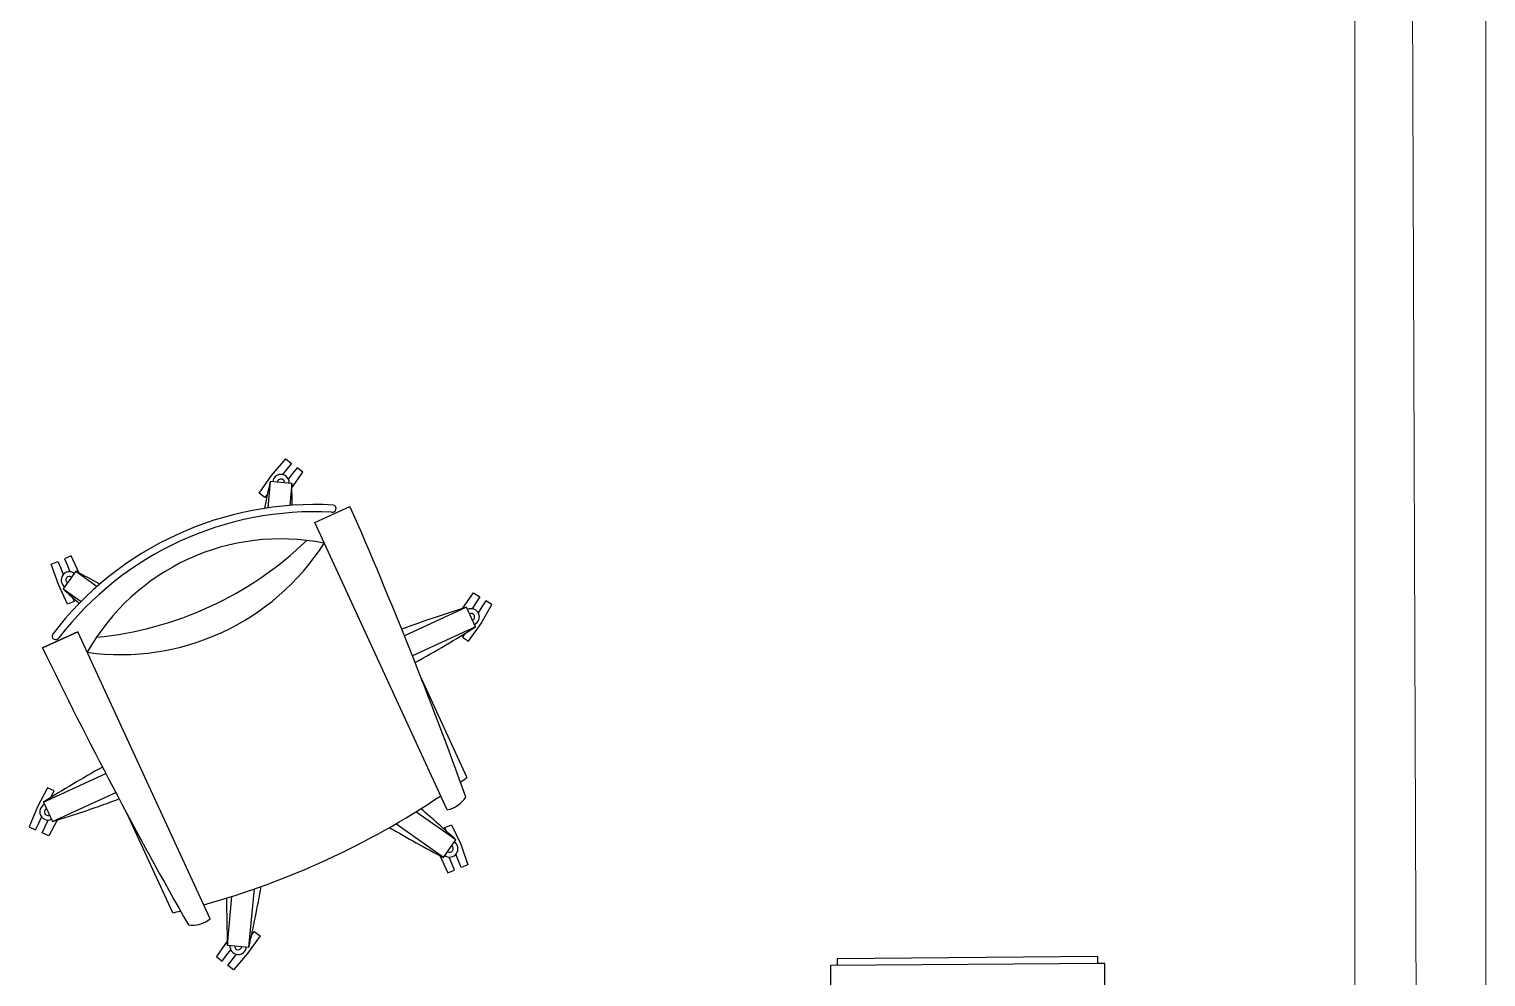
# Paper-space layout 'office1 floor1' of a CAD drawing. Header units: inches. Extents: x 0.3 to 10.8, y 1.4 to 4.2.
# Drawn here: x 10.3665 to 10.8075, y 2.2416 to 2.5286 of the extents above; entities that cross this region are included whole.
import ezdxf

# ---------------------------------------------------------------- set-up
doc = ezdxf.new("R2010")
doc.units = ezdxf.units.IN
doc.header["$MEASUREMENT"] = 0
doc.layers.get('0').update_dxf_attribs({"lineweight": 0})
doc.layers.add('WALL 1 100', color=250, linetype='Continuous', lineweight=9)
doc.layers.add('провода', color=1, linetype='Continuous', lineweight=5)

psp = doc.layouts.new('office1 floor1')

# ---------------------------------------------------------------- linework, layer by layer
at = {"color": 7, "linetype": 'ByBlock', "lineweight": -2}
for p, q in [((10.43992210088236, 2.393510268383142), (10.44419319361705, 2.39847104448424)), ((10.44457522013196, 2.3954127584843), (10.44328360860731, 2.393752401064746)), ((10.44419319361705, 2.39847104448424), (10.44591334987449, 2.397132914741727)), ((10.44591334987449, 2.397132914741727), (10.44457522013196, 2.3954127584843)), ((10.44605982854859, 2.389758156641276), (10.44935366238935, 2.394456655256685)), ((10.44763350613193, 2.395794784999214), (10.4462953763894, 2.39407462874178)), ((10.44935366238935, 2.394456655256685), (10.44763350613193, 2.395794784999214)), ((10.43616441516196, 2.388150106939658), (10.43992210088236, 2.393510268383142)), ((10.43950380131675, 2.391603162337021), (10.43877174497566, 2.383653975014012)), ((10.44601427623455, 2.391003599859323), (10.43950380131675, 2.391603162337021)), ((10.4462953763894, 2.39407462874178), (10.44500376486474, 2.392414271322233)), ((10.44601427623455, 2.391003599859323), (10.4454048908614, 2.38438646097096)), ((10.43788457141937, 2.386811977197152), (10.43616441516196, 2.388150106939658)), ((10.43867087656947, 2.387822766869629), (10.43788457141937, 2.386811977197152)), ((10.45301551426789, 2.379211164066495), (10.46365786537861, 2.38411473374742)), ((10.49309642650403, 2.292222466319469), (10.45301551426789, 2.379211164066495)), ((10.37931017968916, 2.369095414717787), (10.37729124720986, 2.368274780571638)), ((10.37729124720986, 2.368274780571638), (10.37811188135602, 2.366255848092347)), ((10.38173228192938, 2.363893621628142), (10.37931017968916, 2.369095414717787)), ((10.37325338225127, 2.366633512279328), (10.37527231473057, 2.367454146425474)), ((10.37541399400996, 2.360454249418608), (10.37325338225127, 2.366633512279328)), ((10.37527231473057, 2.367454146425474), (10.37609294887672, 2.365435213946192)), ((10.37609294887672, 2.365435213946192), (10.37688505481909, 2.363486466844241)), ((10.38063092030655, 2.364476893776018), (10.3768564465108, 2.35913843834534)), ((10.37811188135602, 2.366255848092347), (10.37890398729838, 2.36430710099039)), ((10.38063092030655, 2.364476893776018), (10.38714909029718, 2.359868320726112)), ((10.3781771871282, 2.354519917403556), (10.37541399400996, 2.360454249418608)), ((10.3768564465108, 2.35913843834534), (10.38228236420191, 2.355302125687312)), ((10.38019611960749, 2.355340551549719), (10.3781771871282, 2.354519917403556)), ((10.37971390264826, 2.356526906621132), (10.38019611960749, 2.355340551549719)), ((10.49775339091793, 2.353209008838884), (10.50108478492438, 2.357880951109872)), ((10.50174432447812, 2.35487029252866), (10.50060963165453, 2.353098988125855)), ((10.50108478492438, 2.357880951109872), (10.50291988399186, 2.356705391596143)), ((10.50291988399186, 2.356705391596143), (10.50174432447812, 2.35487029252866)), ((10.50475498305933, 2.355529832082401), (10.50357942354561, 2.353694733014924)), ((10.50659008212681, 2.354354272568664), (10.50475498305933, 2.355529832082401)), ((10.49894275442337, 2.353581323591027), (10.48013710601856, 2.344916433061822)), ((10.50167875554541, 2.347643305682652), (10.49894275442337, 2.353581323591027)), ((10.50357942354561, 2.353694733014924), (10.50244473072201, 2.351923428612125)), ((10.50333726031493, 2.348673543483976), (10.50659008212681, 2.354354272568664)), ((10.38127126925815, 2.346154285849442), (10.37062891814741, 2.341250716168518)), ((10.37062891814741, 2.341250716168518), (10.38127126925815, 2.346154285849442)), ((10.42135218149429, 2.259165588102402), (10.38127126925815, 2.346154285849442)), ((10.50167875554541, 2.347643305682652), (10.4825688131854, 2.338838208671126)), ((10.4995367250444, 2.343343678163815), (10.50333726031493, 2.348673543483976)), ((10.49839240241709, 2.345597569473042), (10.49770162597693, 2.34451923767755)), ((10.49770162597693, 2.34451923767755), (10.4995367250444, 2.343343678163815)), ((10.48523639213454, 2.332074453705722), (10.49907054141062, 2.302049821958949)), ((10.37091204368942, 2.294589893516032), (10.38971769209423, 2.303254784045245)), ((10.3720991816895, 2.298928379841298), (10.36902647034223, 2.293148243367986)), ((10.37407196210548, 2.298002277153631), (10.3720991816895, 2.298928379841298)), ((10.37314585941781, 2.296029496737638), (10.37407196210548, 2.298002277153631)), ((10.37364804481148, 2.288651875607665), (10.39275798717151, 2.297456972619198)), ((10.36902647034223, 2.293148243367986), (10.36654256556348, 2.287091697345394)), ((10.37091204368942, 2.294589893516032), (10.37364804481148, 2.288651875607665)), ((10.37311662413385, 2.295967219847178), (10.37314585941781, 2.296029496737638)), ((10.36944144866713, 2.288138375073712), (10.37033535668397, 2.290042574524596)), ((10.37141422908311, 2.287212272386044), (10.37230813709995, 2.289116471836922)), ((10.37499085830515, 2.289072529745636), (10.37246090681143, 2.284313389282385)), ((10.410000272785, 2.261009805128077), (10.39616612350891, 2.291034436874841)), ((10.49573435272404, 2.283094760853345), (10.48363370867124, 2.291650337364588)), ((10.36654256556348, 2.287091697345394), (10.36851534597946, 2.286165594657734)), ((10.36851534597946, 2.286165594657734), (10.36944144866713, 2.288138375073712)), ((10.37048812639544, 2.285239491970068), (10.37141422908311, 2.287212272386044)), ((10.37246090681143, 2.284313389282385), (10.37048812639544, 2.285239491970068)), ((10.4919598789283, 2.277756305422675), (10.47751147892309, 2.287971827106498)), ((10.49239467962736, 2.286892647648973), (10.49441361210664, 2.287713281795122)), ((10.49287689658659, 2.285706292577545), (10.49239467962736, 2.286892647648973)), ((10.49441361210664, 2.287713281795122), (10.49717680522489, 2.281778949780069)), ((10.4919598789283, 2.277756305422675), (10.49573435272404, 2.283094760853345)), ((10.49717680522489, 2.281778949780069), (10.49933741698357, 2.275599686919358)), ((10.49085851730548, 2.278339577570543), (10.49328061954568, 2.273137784480891)), ((10.49447891787883, 2.275977351106353), (10.49368681193646, 2.277926098208303)), ((10.49529955202497, 2.273958418627047), (10.49447891787883, 2.275977351106353)), ((10.49649785035812, 2.276797985252494), (10.49570574441575, 2.278746732354459)), ((10.49731848450428, 2.274779052773203), (10.49649785035812, 2.276797985252494)), ((10.49933741698357, 2.275599686919358), (10.49731848450428, 2.274779052773203)), ((10.49328061954568, 2.273137784480891), (10.49529955202497, 2.273958418627047)), ((10.43308699791811, 2.250630036861664), (10.43470969920661, 2.268250479152111)), ((10.42657652300029, 2.251229599339362), (10.42793554757666, 2.265986852746861)), ((10.43642638407291, 2.254083092259027), (10.43266869835249, 2.248722930815536)), ((10.43391992266533, 2.254410432328995), (10.43470622781547, 2.255421222001547)), ((10.43470622781547, 2.255421222001547), (10.43642638407291, 2.254083092259027)), ((10.42653097068622, 2.252475042557355), (10.42323713684551, 2.247776543941999)), ((10.42629542284545, 2.248158570456912), (10.42758703437011, 2.249818927876466)), ((10.42657652300029, 2.251229599339362), (10.43308699791811, 2.250630036861664)), ((10.42323713684551, 2.247776543941999), (10.42495729310293, 2.246438414199479)), ((10.42495729310293, 2.246438414199479), (10.42629542284545, 2.248158570456912)), ((10.42667744936036, 2.245100284456951), (10.42801557910288, 2.246820440714392)), ((10.42839760561779, 2.243762154714446), (10.42667744936036, 2.245100284456951)), ((10.42801557910288, 2.246820440714392), (10.42930719062753, 2.248480798133946)), ((10.43266869835249, 2.248722930815536), (10.42839760561779, 2.243762154714446)), ((10.69210002701691, 2.245733158017033), (10.60908042043001, 2.245036688698065)), ((10.60908042043001, 2.245036688698065), (10.6092369830941, 2.226374314886432)), ((10.69000712511926, 2.247791236448739), (10.61113849886171, 2.24712959059571)), ((10.61113849886171, 2.24712959059571), (10.61115591059469, 2.245054100431032)), ((10.69002453685223, 2.24571574628406), (10.69000712511926, 2.247791236448739)), ((10.69210002701691, 2.245733158017033), (10.69002453685223, 2.24571574628406)), ((10.69297061366563, 2.141958649783417), (10.69210002701691, 2.245733158017033))]:
    psp.add_line(p, q, dxfattribs=at)
for centre, radius, start, end in [((10.82028006357995, 2.305725758356291), 0.3903402239298565, 167.2905825954465, 168.5064930824789), ((10.44275903877566, 2.391303381098175), 0.002504570283485435, 354.7383596887987, 174.7383596896328), ((10.44275903877566, 2.391303381098175), 0.001089670679355775, 354.7383596887987, 174.7383596896328), ((10.05595815151132, 2.376113670935116), 0.3903402239296889, 1.222990559121039, 2.186136782826455), ((10.45305018698086, 2.284753227299512), 0.09992613174033765, 86.80699350807049, 142.6697258703549), ((10.45305018698095, 2.284753227298986), 0.0977467903821379, 87.03116258471704, 142.4455567928875), ((10.4583492008692, 2.383450078154121), 0.001106799353578922, 257.6654728435515, 76.04928147528877), ((9.172819137255674, 1.818373930841152), 1.409371235017623, 19.8124467161631, 23.66658019140883), ((10.44275876509563, 2.307088981098537), 0.06718176726072696, 78.72954210212252, 150.7471772755065), ((10.39418957183405, 2.412500026824147), 0.07327351698834514, 262.1205502075983, 327.3561691697924), ((10.37706998250205, 2.449655138793154), 0.1056059561696481, 275.3772430218815, 314.0994763562268), ((10.37874368340868, 2.361807666060679), 0.002504570283485435, 54.738359688952, 234.738359688952), ((10.19849791465385, 2.019233416401835), 0.3903402239297176, 60.97022629486281, 62.18613678265945), ((10.64161659110055, 2.645961652632837), 0.3903402239295898, 227.2905825950922, 228.2537288182394), ((10.37874368340868, 2.361807666060679), 0.001089670679355775, 54.738359688952, 234.738359688952), ((10.61495887209648, 1.980880705322784), 0.3903402239296841, 107.2905825950703, 110.3313687373667), ((10.5003107549844, 2.350612314636843), 0.002504570283485435, 294.7383596889793, 114.7383596889793), ((10.5003107549844, 2.350612314636843), 0.001089670679355775, 294.7383596889793, 114.7383596889793), ((10.29375563647494, 2.677996854132634), 0.3903402239297037, 299.0634101842217, 302.1861367824342), ((10.37458349253327, 2.344854190513931), 0.001106799353577462, 153.4274379023596, 331.8112465344181), ((11.63940372804463, 2.954877442986592), 1.409371235017659, 205.8101391868716, 209.6642726616951), ((10.57883516275977, 1.96423634506605), 0.3903402239296388, 119.1453506404753, 122.1861367824341), ((10.35252920636015, 2.502916655041145), 0.2486399957988393, 305.5556822240151, 306.112422826283), ((10.37228004425046, 2.291620884561849), 0.002504570283485435, 114.7383596889793, 294.7383596889793), ((10.25763192713842, 2.661352493875931), 0.3903402239296921, 287.2905825950704, 290.4133091934323), ((10.35252920635995, 2.502916655041242), 0.2486399957990328, 285.598124961008, 303.8785944167915), ((10.49106865498887, 2.30131160745815), 0.009312590614674914, 282.5766297108883, 325.7427879241575), ((10.37228004425046, 2.291620884561849), 0.001089670679355775, 114.7383596889793, 294.7383596889793), ((10.23097420813419, 1.996271546565765), 0.390340223929718, 47.29058259508793, 49.38142779413904), ((10.6740928845811, 2.622999782796798), 0.3903402239297207, 239.4387044846309, 242.1861367822692), ((10.49384711582616, 2.280425533138014), 0.002504570283485435, 234.738359688952, 54.738359688952), ((10.49384711582616, 2.280425533138014), 0.001089670679355775, 234.738359688952, 54.73835968856508), ((10.05231073565504, 2.336507440842408), 0.3903402239297241, 347.2905825954462, 350.0380148932028), ((10.81663264772352, 2.266119528263516), 0.3903402239296799, 180.0952915835608, 182.1861367828296), ((10.35252920635989, 2.502916655041227), 0.2486399957990338, 283.364296551811, 283.9210371540102), ((10.41576070208442, 2.266612715197158), 0.009312590614673983, 263.7339314535365, 306.9000896670163), ((10.4298317604592, 2.250929818100509), 0.002504570283485435, 174.7383596887987, 354.7383596887987), ((10.4298317604592, 2.250929818100509), 0.001089670679355775, 174.7383596887987, 354.7383596887987)]:
    psp.add_arc(centre, radius, start, end, dxfattribs=at)
at = {"layer": 'WALL 1 100', "color": 0}
for p, q in [((10.80748040786861, 4.186465958610254), (10.80748040786861, 1.991153029798173)), ((10.76780607782983, 4.146791628571483), (10.76780607782983, 2.030827359836943))]:
    psp.add_line(p, q, dxfattribs=at)
at = {"layer": 'провода', "color": 1}
psp.add_line((10.78721190266618, 2.012193833801381), (10.78335140811574, 3.066555724711427), dxfattribs=at)

doc.saveas('drawing.dxf')
